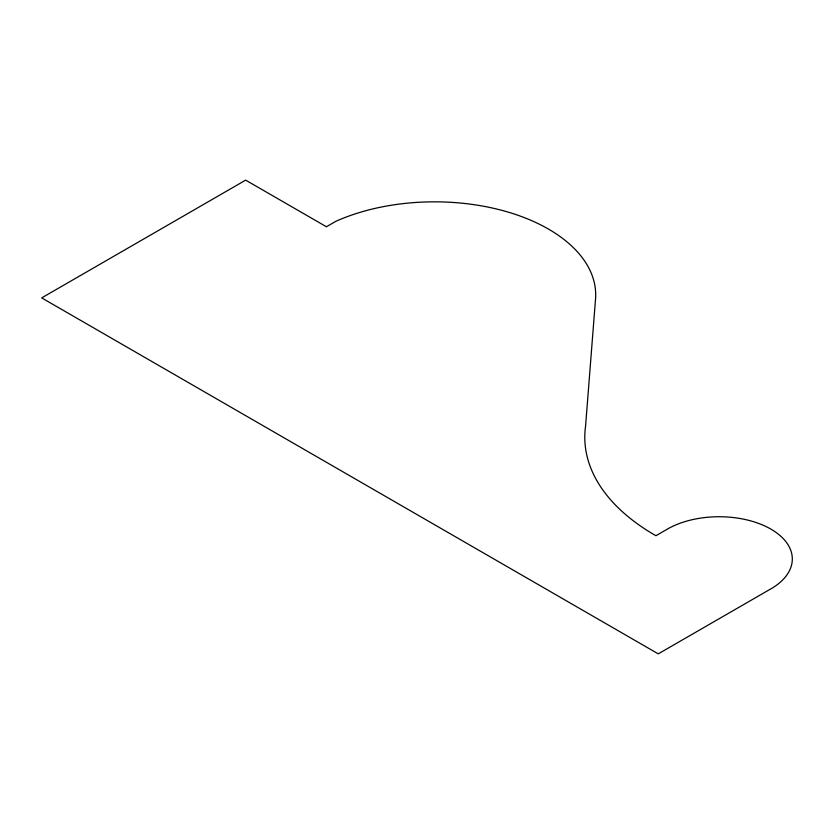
<?xml version="1.0" encoding="UTF-8"?>
<svg xmlns="http://www.w3.org/2000/svg" width="834" height="834" viewBox="0 0 834 834"><rect width="100%" height="100%" fill="white"/><g stroke="black" fill="none" stroke-linecap="round" stroke-linejoin="round"><path stroke-width="1.25" d="M595.559 298.676L585.562 426.195A239.911 138.517 0 0 0 655.931 535.72L666.251 529.767A73.204 42.263 0 0 1 771.106 529.246A73.204 42.263 0 0 1 769.261 589.784L658.266 653.866L41.7 297.894L245.665 180.134L326.428 226.765L335.946 221.26A161.181 93.054 0 0 1 508.479 212.211A161.181 93.054 0 0 1 595.559 298.676"/></g></svg>
